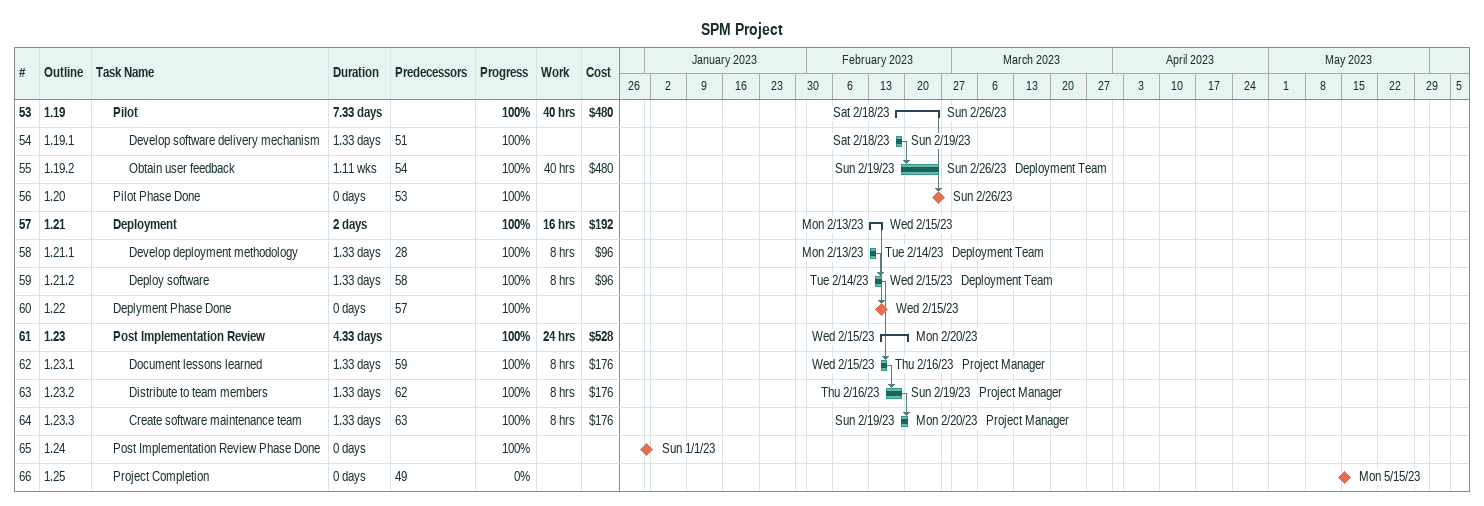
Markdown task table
SPM Project

| ID | WBS | Task | Duration | Start | Finish | Predecessors | Resources | % complete | Work (h) | Cost ($) |
|---|---|---|---|---|---|---|---|---|---|---|
| 53 | 1.19 | **Pilot** | 7.33d | 2023-02-18 | 2023-02-26 |  |  | 100 | 40 | 480 |
| 54 | 1.19.1 | Develop software delivery mechanism | 1.33d | 2023-02-18 | 2023-02-19 | 51 |  | 100 |  |  |
| 55 | 1.19.2 | Obtain user feedback | 1.11w | 2023-02-19 | 2023-02-26 | 54 | Deployment Team | 100 | 40 | 480 |
| 56 | 1.20 | Pilot Phase Done | 0d | 2023-02-26 | 2023-02-26 | 53 |  | 100 |  |  |
| 57 | 1.21 | **Deployment** | 2d | 2023-02-13 | 2023-02-15 |  |  | 100 | 16 | 192 |
| 58 | 1.21.1 | Develop deployment methodology | 1.33d | 2023-02-13 | 2023-02-14 | 28 | Deployment Team | 100 | 8 | 96 |
| 59 | 1.21.2 | Deploy software | 1.33d | 2023-02-14 | 2023-02-15 | 58 | Deployment Team | 100 | 8 | 96 |
| 60 | 1.22 | Deplyment Phase Done | 0d | 2023-02-15 | 2023-02-15 | 57 |  | 100 |  |  |
| 61 | 1.23 | **Post Implementation Review** | 4.33d | 2023-02-15 | 2023-02-20 |  |  | 100 | 24 | 528 |
| 62 | 1.23.1 | Document lessons learned | 1.33d | 2023-02-15 | 2023-02-16 | 59 | Project Manager | 100 | 8 | 176 |
| 63 | 1.23.2 | Distribute to team members | 1.33d | 2023-02-16 | 2023-02-19 | 62 | Project Manager | 100 | 8 | 176 |
| 64 | 1.23.3 | Create software maintenance team | 1.33d | 2023-02-19 | 2023-02-20 | 63 | Project Manager | 100 | 8 | 176 |
| 65 | 1.24 | Post Implementation Review Phase Done | 0d | 2023-01-01 | 2023-01-01 |  |  | 100 |  |  |
| 66 | 1.25 | Project Completion | 0d | 2023-05-15 | 2023-05-15 | 49 |  | 0 |  |  |
